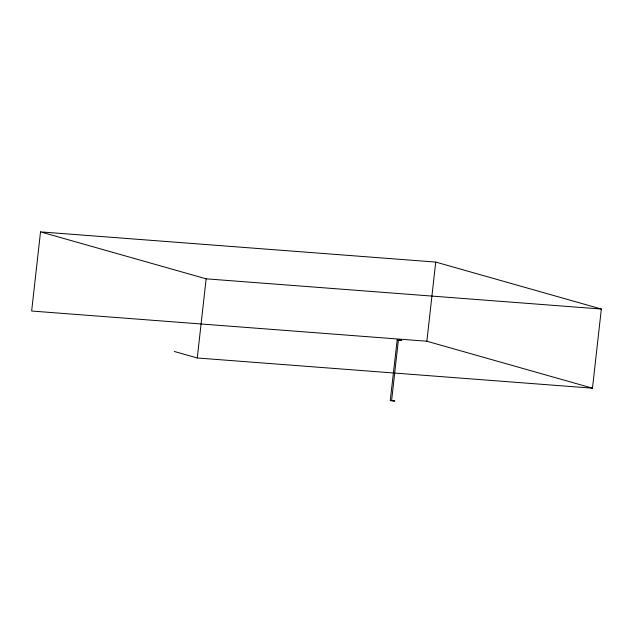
<?xml version="1.0" encoding="UTF-8"?>
<svg xmlns="http://www.w3.org/2000/svg" width="633" height="633" viewBox="0 0 633 633"><rect width="100%" height="100%" fill="white"/><g stroke="black" fill="none" stroke-linecap="round" stroke-linejoin="round"><path stroke-width="0.95" d="M40.528 231.884L31.65 311.032L426.856 341.234L592.472 388.179L601.35 309.031L435.733 262.078L40.528 231.884L206.144 278.829L601.35 309.031M592.472 388.179L197.267 357.985L206.144 278.829M390.395 400.499L394.857 401.029L390.252 400.531L397.207 339.731L401.694 340.317L397.207 339.731M391.605 400.531L398.426 339.763M426.856 341.234L435.733 262.078M174.257 351.457L197.267 357.985"/></g></svg>
